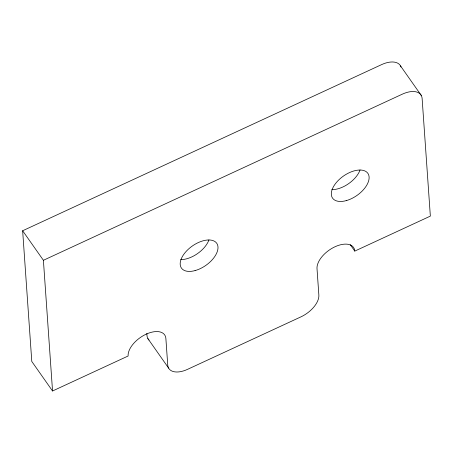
<?xml version="1.0" encoding="UTF-8"?>
<svg xmlns="http://www.w3.org/2000/svg" width="453" height="453" viewBox="0 0 453 453"><rect width="100%" height="100%" fill="white"/><g stroke="black" fill="none" stroke-linecap="round" stroke-linejoin="round"><path stroke-width="0.68" d="M52.542 390.996L43.403 260.288L402.321 94.162A21.574 11.818 -35.1 0 1 422.122 98.488L430.35 216.121L354.79 251.092A21.574 11.818 -35.1 0 0 334.982 246.766A21.574 11.818 -35.1 0 0 317.009 268.584L318.861 295.073A21.574 11.818 -35.1 0 1 300.883 316.89L187.542 369.348A21.574 11.818 -35.1 0 1 167.735 365.022L165.883 338.533A21.574 11.818 -35.1 0 0 146.081 334.206A21.574 11.818 -35.1 0 0 128.103 356.018L52.542 390.996L31.789 361.46L22.65 230.758L381.568 64.626A21.574 11.818 -35.1 0 1 400.996 67.016M400.492 65.866L421.245 95.402M350.311 244.728L354.79 251.092M147.865 338.572L168.618 368.108M22.65 230.758L43.403 260.288M146.84 333.397L146.987 335.492A21.574 11.818 -35.1 0 0 148.992 340.05M360.05 169.988A21.574 11.818 -35.1 0 1 331.834 189.654M208.929 239.937A21.574 11.818 -35.1 0 1 180.713 259.603M346.211 200.634A21.574 11.818 -35.1 0 0 368.227 173.912A21.574 11.818 -35.1 0 0 336.217 182.684A21.574 11.818 -35.1 0 0 346.211 200.634M195.09 270.583A21.574 11.818 -35.1 0 0 217.106 243.867A21.574 11.818 -35.1 0 0 185.09 252.632A21.574 11.818 -35.1 0 0 195.09 270.583"/></g></svg>
